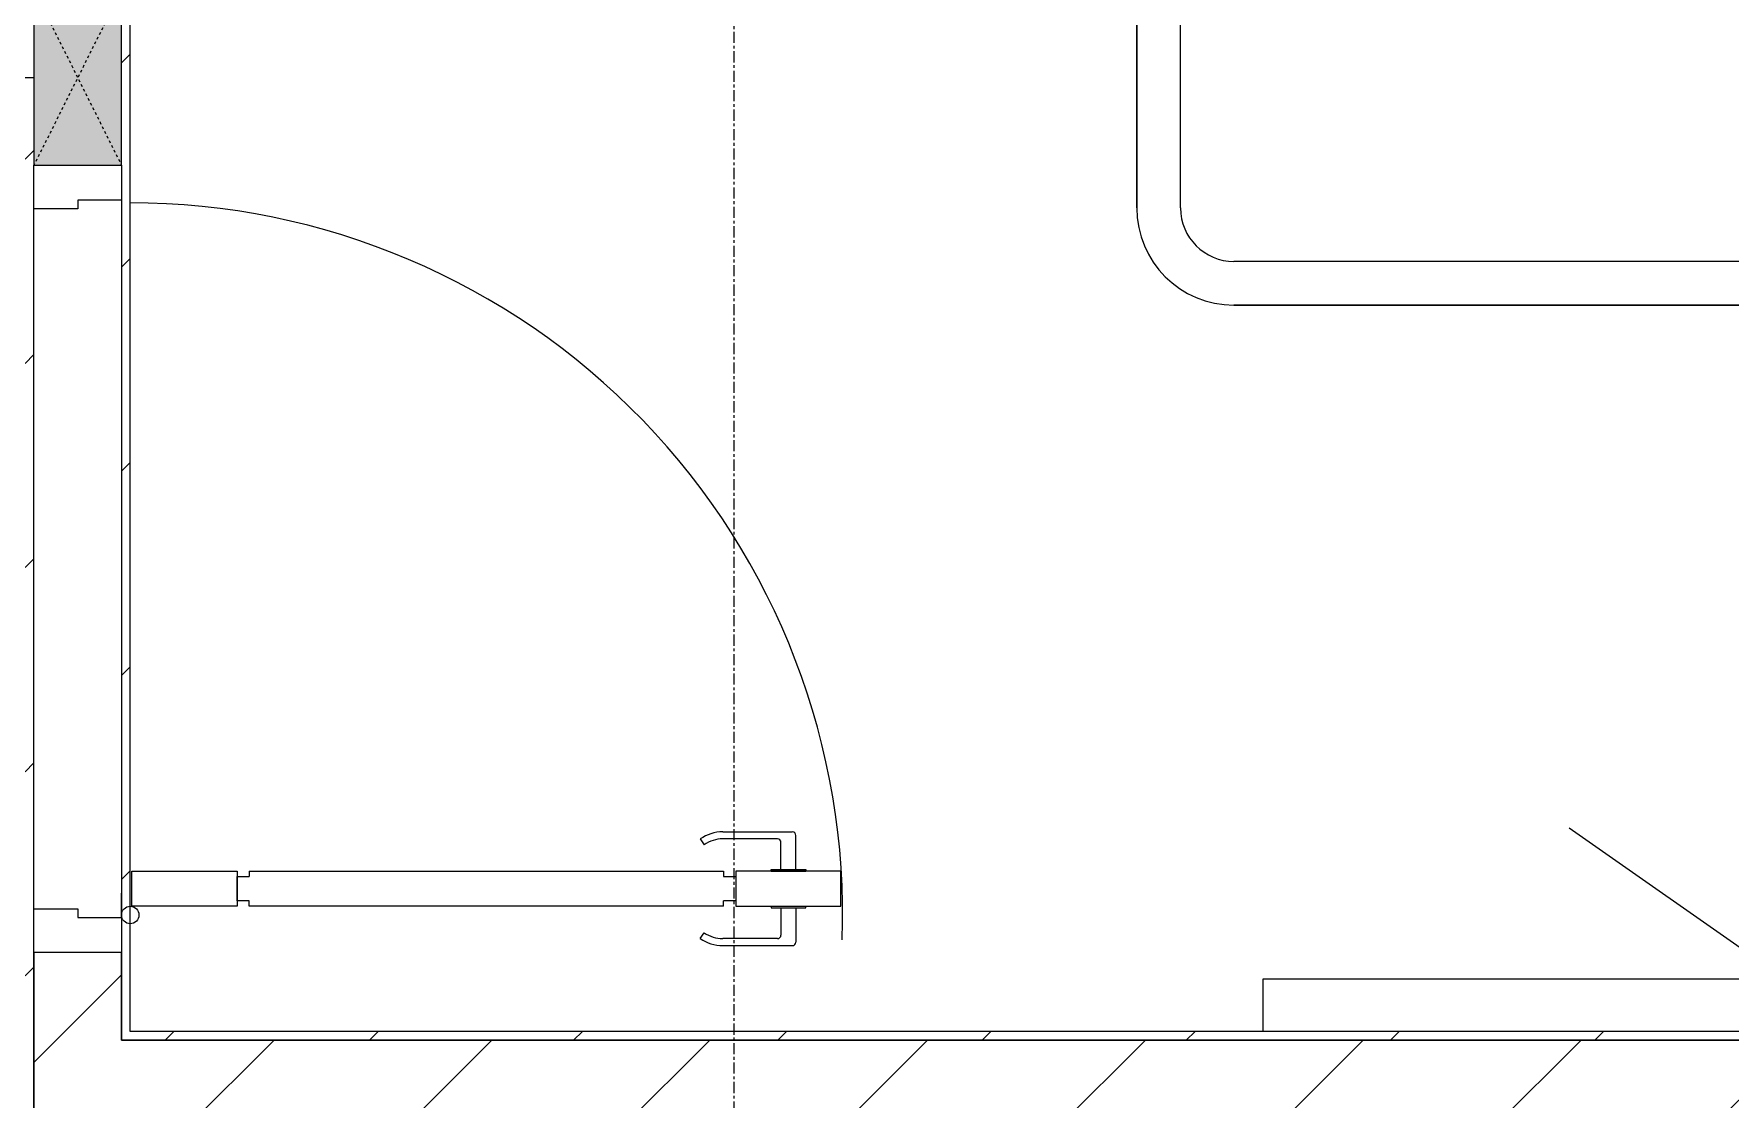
# Model space of a CAD drawing. Header units: millimetres. Extents: x 5356 to 209803, y -16346 to 109894.
# Drawn here: x 38053 to 39991, y 58669 to 59887 of the extents above; entities that cross this region are included whole.
import ezdxf

# ---------------------------------------------------------------- set-up
doc = ezdxf.new("R2010")
doc.units = ezdxf.units.MM
doc.linetypes.add('Dash', pattern=[6, 3, -3])
doc.linetypes.add('Grid Line', pattern=[22.225, 12.7, -3.175, 3.175, -3.175])
for name, color, linetype, lineweight in [('0-1', 7, 'Continuous', 5), ('A-DETL-GENF-1', 9, 'Continuous', 9), ('A-DOOR-1', 9, 'Continuous', 9), ('A-WALL-1', 253, 'Continuous', 18), ('A-WALL-PATT-1', 10, 'Continuous', 9), ('A-WALL-PATT-2', 9, 'Continuous', 9), ('I-FURN-1', 9, 'Continuous', 9), ('I-WALL-1', 253, 'Continuous', 18), ('S-COLS-2', 253, 'Continuous', 18), ('S-COLS-3', 9, 'Continuous', 9), ('S-COLS-HDLN-1', 9, 'Dash', 9), ('S-GRID-1', 1, 'Grid Line', 9)]:
    doc.layers.add(name, color=color, linetype=linetype, lineweight=lineweight)
pattern_1 = [(45, (0, 0), (-116.67262, 116.67262), [])]
pattern_2 = [(45, (0, 0), (-124.4508, 124.4508), [])]

# ---------------------------------------------------------------- blocks, each defined once
blk = doc.blocks.new('DOOR_CW_01 CANH MO-PANEL KINH - DIW_01-900x2200-CỬA GỖ VÂN LAMINATE-553375-TKCS_MB ĐỊNH VỊ MỐC TỌA ĐỘ CÔNG TRÌNH')
at = {"layer": 'A-DETL-GENF-1'}
for p, q in [((-397, -182), (-397, -62)), ((-397, -62), (-357, -62)), ((-357, -62), (-357, -182)), ((-357, -182), (-397, -182)), ((-391, -196), (-391, -182)), ((-391, -182), (-363, -182)), ((-363, -182), (-363, -196)), ((-397, -196), (-391, -196)), ((-397, -738), (-397, -196)), ((-357, -196), (-363, -196)), ((-357, -196), (-357, -738)), ((-433.9, -711.2), (-427.3, -715.8)), ((-320.1, -711.2), (-326.7, -715.8)), ((-442, -737), (-442, -816.5)), ((-434, -799.5), (-434, -737)), ((-397, -738), (-391, -738)), ((-357, -752), (-397, -752)), ((-397, -752), (-397, -872)), ((-391, -752), (-391, -738)), ((-363, -752), (-391, -752)), ((-357, -738), (-363, -738)), ((-363, -738), (-363, -752)), ((-357, -872), (-357, -752)), ((-320, -799.5), (-320, -737)), ((-312, -737), (-312, -816.5)), ((-399, -792.2), (-399, -831.8)), ((-397, -792.2), (-399, -792.2)), ((-397, -792.2), (-397, -831.8)), ((-357, -792.2), (-357, -831.8)), ((-357, -792.2), (-355, -792.2)), ((-355, -792.2), (-355, -831.8)), ((-399, -803.5), (-430, -803.5)), ((-355, -803.5), (-324, -803.5)), ((-399, -820.5), (-438, -820.5)), ((-399, -831.8), (-397, -831.8)), ((-355, -831.8), (-357, -831.8)), ((-355, -820.5), (-316, -820.5)), ((-397, -872), (-357, -872))]:
    blk.add_line(p, q, dxfattribs=at)
blk.add_circle((-407, -60), 10, dxfattribs=at)
for centre, radius, start, end in [((-407, -60), 814, 268, 0), ((-397, -737), 45, 145, 180), ((-397, -737), 37, 145, 180), ((-357, -737), 37, 0, 35), ((-357, -737), 45, 360, 35), ((-430, -799.5), 4, 180, 270), ((-324, -799.5), 4, 270, 0), ((-438, -816.5), 4, 180, 270), ((-316, -816.5), 4, 270, 0)]:
    blk.add_arc(centre, radius, start, end, dxfattribs=at)
at = {"layer": 'A-DOOR-1'}
for p, q in [((-450, -50), (-450, 50)), ((-450, 50), (-400, 50)), ((-400, 50), (-400, 0)), ((400, 0), (400, 50)), ((400, 50), (450, 50)), ((450, 50), (450, -50)), ((-410, 0), (-410, -50)), ((-400, 0), (-410, 0)), ((410, 0), (400, 0)), ((410, -50), (410, 0)), ((-410, -50), (-450, -50)), ((-407, -50), (-382, -50)), ((450, -50), (410, -50))]:
    blk.add_line(p, q, dxfattribs=at)
blk = doc.blocks.new('G1_SOF - BO TRU - 100x200-V82-TKCS_MB ĐỊNH VỊ MỐC TỌA ĐỘ CÔNG TRÌNH')
at = {"layer": 'S-COLS-3'}
blk.add_hatch(color=256, dxfattribs=at).paths.add_polyline_path([(-50, -100), (50, -100), (50, 100), (-50, 100)])
at = {"layer": 'S-COLS-2'}
for p, q in [((50, 100), (-50, 100)), ((-50, 100), (-50, -100)), ((50, -100), (50, 100))]:
    blk.add_line(p, q, dxfattribs=at)
at = {"layer": 'S-COLS-HDLN-1'}
for p, q in [((50, 100), (-50, -100)), ((-50, 100), (50, -100))]:
    blk.add_line(p, q, dxfattribs=at)
blk = doc.blocks.new('GIUONG NGU-2TAB-1600x2000 - GIUONG NGU-2TAB-1600x2000-842839-TKCS_MB ĐỊNH VỊ MỐC TỌA ĐỘ CÔNG TRÌNH')
at = {"layer": 'I-FURN-1'}
for p, q in [((458.5, -50), (458.5, -1938.9)), ((458.5, -1938.9), (458.5, -50)), ((508.5, -1938.9), (508.5, -100)), ((1997.1, -2000), (569.6, -2000)), ((569.6, -2050), (1997.1, -2050)), ((1997.1, -2050), (569.6, -2050))]:
    blk.add_line(p, q, dxfattribs=at)
for radius in [111.1, 111.1, 61.1]:
    blk.add_arc((569.6, -1938.9), radius, 180, 270, dxfattribs=at)
blk = doc.blocks.new('KE TIVI-2 - KE TIVI-2-850637-TKCS_MB ĐỊNH VỊ MỐC TỌA ĐỘ CÔNG TRÌNH')
at = {"layer": 'I-FURN-1'}
for p, q in [((0, 60), (-245.7, 232.1)), ((213, 209.1), (0, 60)), ((-595.6, 60), (595.6, 60)), ((-595.6, 0), (-595.6, 60)), ((595.6, 60), (595.6, 0))]:
    blk.add_line(p, q, dxfattribs=at)
blk = doc.blocks.new('NCV_TKTC_TANG 1_rvt-1-TKCS_MB ĐỊNH VỊ MỐC TỌA ĐỘ CÔNG TRÌNH')
at = {"layer": 'A-WALL-PATT-1'}
h = blk.add_hatch(dxfattribs=at)
h.set_pattern_fill('FP_2', color=256, style=0, pattern_type=2)
h.set_pattern_definition(pattern_2)
h.paths.add_polyline_path([(38142.6, 56836.9), (38152.6, 56836.9), (38152.6, 57737.3), (38052.6, 57737.3), (38052.6, 56836.9)])
h.paths.add_polyline_path([(38102.6, 58537.3), (38152.6, 58537.3), (38152.6, 58836.9), (38052.6, 58836.9), (38052.6, 58537.3)])
h.paths.add_polyline_path([(38052.6, 59936.9), (38152.6, 59936.9), (38152.6, 61511.9), (38052.6, 61511.9), (38052.6, 60581.9)])
h = blk.add_hatch(dxfattribs=at)
h.set_pattern_fill('FP_2', color=256, style=0, pattern_type=2)
h.set_pattern_definition(pattern_2)
h.paths.add_polyline_path([(38152.6, 58636.9), (40052.6, 58636.9), (40052.6, 58736.9), (38152.6, 58736.9)])
at = {"layer": 'A-WALL-PATT-2'}
h = blk.add_hatch(dxfattribs=at)
h.set_pattern_fill('FP_3', color=256, style=0, pattern_type=2)
h.set_pattern_definition(pattern_1)
h.paths.add_polyline_path([(38162.6, 58746.9), (38162.6, 61501.9), (38152.6, 61501.9), (38152.6, 58746.9)])
h = blk.add_hatch(dxfattribs=at)
h.set_pattern_fill('FP_3', color=256, style=0, pattern_type=2)
h.set_pattern_definition(pattern_1)
h.paths.add_polyline_path([(38052.6, 56636.9), (38052.6, 59836.9), (38042.6, 59836.9), (38042.6, 56636.9)])
h = blk.add_hatch(dxfattribs=at)
h.set_pattern_fill('FP_3', color=256, style=0, pattern_type=2)
h.set_pattern_definition(pattern_1)
h.paths.add_polyline_path([(42202.6, 58736.9), (42202.6, 58746.9), (38152.6, 58746.9), (38152.6, 58736.9), (41752.6, 58736.9)])
at = {"layer": 'A-WALL-1'}
for p, q in [((38052.6, 58836.9), (38052.6, 58537.3)), ((38152.6, 58736.9), (38152.6, 58836.9)), ((40052.6, 58736.9), (38152.6, 58736.9))]:
    blk.add_line(p, q, dxfattribs=at)
at = {"layer": 'I-WALL-1'}
for p, q in [((38162.6, 58746.9), (38162.6, 61501.9)), ((38052.6, 59836.9), (38042.6, 59836.9)), ((38152.6, 59696.9), (38152.6, 58876.9)), ((38052.6, 58886.9), (38052.6, 59686.9)), ((38052.6, 58537.3), (38052.6, 58836.9)), ((38152.6, 58836.9), (38152.6, 58746.9)), ((38152.6, 58746.9), (38152.6, 58736.9)), ((42192.6, 58746.9), (38162.6, 58746.9)), ((38152.6, 58736.9), (40952.6, 58736.9))]:
    blk.add_line(p, q, dxfattribs=at)
at = {"layer": 'A-DOOR-1', "rotation": 89.99999999999915}
blk.add_blockref('DOOR_CW_01 CANH MO-PANEL KINH - DIW_01-900x2200-CỬA GỖ VÂN LAMINATE-553375-TKCS_MB ĐỊNH VỊ MỐC TỌA ĐỘ CÔNG TRÌNH', (38102.6, 59286.9), dxfattribs=at)
at = {"layer": 'I-FURN-1'}
for name, p in [('GIUONG NGU-2TAB-1600x2000 - GIUONG NGU-2TAB-1600x2000-842839-TKCS_MB ĐỊNH VỊ MỐC TỌA ĐỘ CÔNG TRÌNH', (38854.1, 61626.9)), ('KE TIVI-2 - KE TIVI-2-850637-TKCS_MB ĐỊNH VỊ MỐC TỌA ĐỘ CÔNG TRÌNH', (40052.6, 58746.9))]:
    blk.add_blockref(name, p, dxfattribs=at)
at = {"layer": 'S-COLS-3'}
blk.add_blockref('G1_SOF - BO TRU - 100x200-V82-TKCS_MB ĐỊNH VỊ MỐC TỌA ĐỘ CÔNG TRÌNH', (38102.6, 59836.9), dxfattribs=at)

msp = doc.modelspace()

# ---------------------------------------------------------------- linework, layer by layer
at = {"layer": 'S-GRID-1'}
msp.add_line((38852.6, 20960.6), (38852.6, 80482.7), dxfattribs=at)

# ---------------------------------------------------------------- block references
at = {"layer": '0-1'}
msp.add_blockref('NCV_TKTC_TANG 1_rvt-1-TKCS_MB ĐỊNH VỊ MỐC TỌA ĐỘ CÔNG TRÌNH', (0, 0), dxfattribs=at)

doc.saveas('drawing.dxf')
